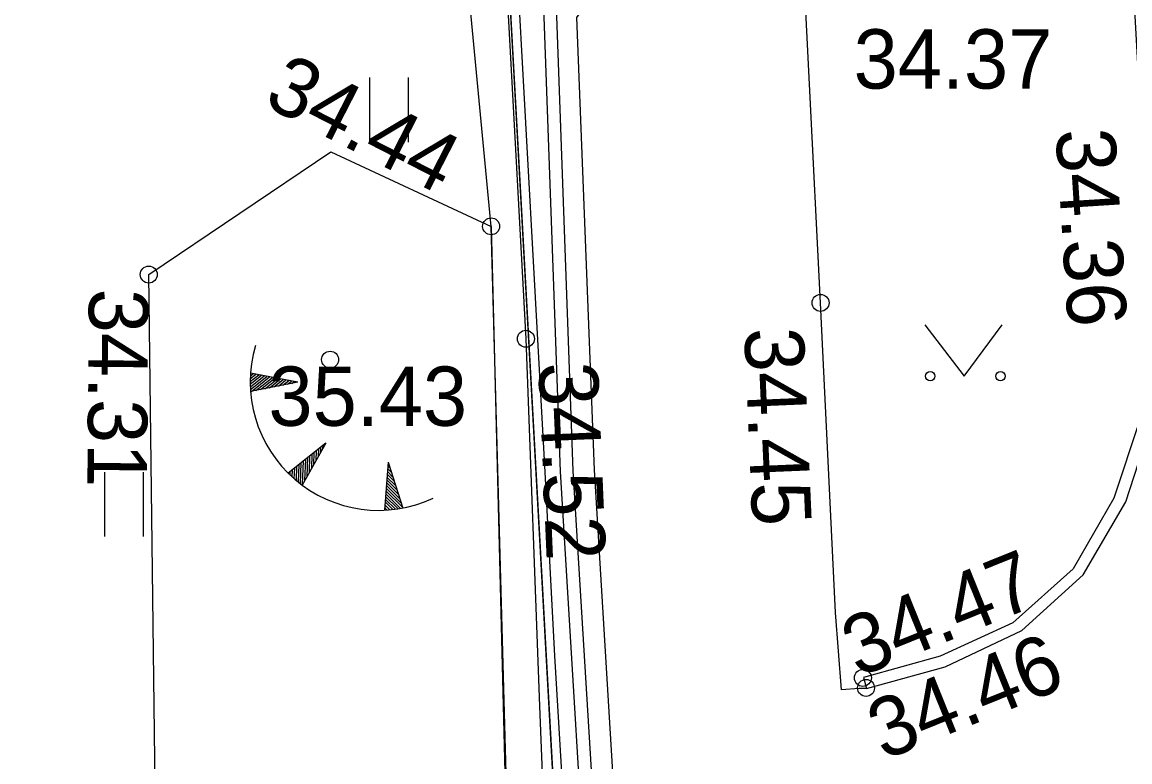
# Model space of a CAD drawing. Extents: x 641099 to 657986, y 6454078 to 6476899.
# Drawn here: x 642550.71 to 642563.77, y 6454316.02 to 6454324.75 of the extents above; entities that cross this region are included whole.
import ezdxf

# ---------------------------------------------------------------- set-up
doc = ezdxf.new("R2010")
doc.units = 0
for name, color, linetype in [('HALJASTUS', 7, 'Continuous'), ('KORGUS-EH2000', 7, 'Continuous'), ('MPKAABEL', 7, 'Continuous'), ('PIIR', 7, 'Continuous'), ('RELJEEF', 7, 'Continuous'), ('SITRASS', 7, 'Continuous'), ('TEE', 7, 'Continuous')]:
    doc.layers.add(name, color=color, linetype=linetype)

msp = doc.modelspace()

# ---------------------------------------------------------------- linework, layer by layer
at = {"layer": 'HALJASTUS'}
for p, q in [((642554.803, 6454324.091), (642554.803, 6454323.33)), ((642555.258, 6454324.091), (642555.258, 6454323.33)), ((642561.353, 6454321.175), (642561.816, 6454320.568)), ((642561.816, 6454320.568), (642562.262, 6454321.175)), ((642551.677, 6454319.437), (642551.677, 6454318.676)), ((642552.132, 6454319.437), (642552.132, 6454318.676))]:
    msp.add_line(p, q, dxfattribs=at)
for centre in [(642561.415, 6454320.568), (642562.244, 6454320.568)]:
    msp.add_circle(centre, 0.055, dxfattribs=at)
at = {"layer": 'KORGUS-EH2000'}
for centre in [(642556.237, 6454322.336), (642552.199, 6454321.767), (642560.122, 6454321.433), (642556.647, 6454321.01), (642554.338, 6454320.763), (642560.621, 6454317.008), (642560.658, 6454316.889)]:
    msp.add_circle(centre, 0.1, dxfattribs=at)
at = {"layer": 'MPKAABEL'}
for points in [[(642554.321, 6454365.443), (642554.419, 6454363.681), (642555.117, 6454351.104), (642555.384, 6454346.271), (642555.772, 6454339.282), (642556.138, 6454332.69), (642556.286, 6454330.003), (642556.36, 6454328.655), (642555.808, 6454327.405), (642556.467, 6454326.783), (642556.528, 6454325.622), (642556.87, 6454319.435), (642556.985, 6454317.27), (642557.226, 6454313.266), (642557.442, 6454309.294), (642557.895, 6454300.944), (642558.435, 6454288.645), (642558.561, 6454286.755), (642559.015, 6454278.771), (642559.123, 6454276.733)], [(642554.524, 6454365.452), (642554.619, 6454363.692), (642555.316, 6454351.115), (642555.971, 6454339.293), (642556.324, 6454332.891), (642561.547, 6454332.77), (642556.338, 6454332.701), (642556.485, 6454330.014), (642556.56, 6454328.671), (642556.758, 6454326.856), (642556.831, 6454325.574), (642557.051, 6454319.442), (642557.426, 6454313.277), (642558.094, 6454300.954), (642558.234, 6454297.833), (642563.389, 6454297.981), (642558.26, 6454297.556), (642558.635, 6454288.657), (642558.896, 6454284.726), (642559.134, 6454280.32), (642559.404, 6454276.709)], [(642554.674, 6454365.459), (642554.768, 6454363.7), (642555.466, 6454351.123), (642556.121, 6454339.301), (642556.466, 6454333.038), (642561.547, 6454332.77), (642556.496, 6454332.554), (642556.635, 6454330.022), (642556.709, 6454328.684), (642556.908, 6454326.868), (642556.981, 6454325.581), (642557.201, 6454319.45), (642557.576, 6454313.286), (642558.244, 6454300.961), (642558.377, 6454297.987), (642563.389, 6454297.981), (642558.416, 6454297.419), (642558.785, 6454288.665), (642559.046, 6454284.735), (642559.283, 6454280.33), (642559.555, 6454276.697)]]:
    msp.add_lwpolyline(points, dxfattribs=at)
at = {"layer": 'PIIR'}
for points in [[(642549.297, 6454454.438), (642547.747, 6454482.298), (642569.697, 6454483.838), (642571.257, 6454455.658), (642573.027, 6454423.708), (642574.797, 6454391.758), (642576.567, 6454359.808), (642578.337, 6454327.858), (642580.017, 6454297.578), (642558.047, 6454296.348), (642556.367, 6454326.638), (642554.607, 6454358.588), (642552.837, 6454390.538), (642551.067, 6454422.488)], [(642510.797, 6454290.558), (642508.947, 6454324.008), (642556.367, 6454326.638), (642558.047, 6454296.348), (642555.307, 6454293.028)]]:
    msp.add_lwpolyline(points, close=True, dxfattribs=at)
at = {"layer": 'RELJEEF'}
for p, q in [((642553.397, 6454320.538), (642553.464, 6454320.591)), ((642553.397, 6454320.505), (642553.496, 6454320.585)), ((642553.397, 6454320.474), (642553.528, 6454320.579)), ((642553.398, 6454320.571), (642553.432, 6454320.597)), ((642553.398, 6454320.442), (642553.56, 6454320.573)), ((642553.399, 6454320.411), (642553.593, 6454320.566)), ((642553.957, 6454320.496), (642553.4, 6454320.604)), ((642553.957, 6454320.496), (642553.401, 6454320.387)), ((642553.411, 6454320.389), (642553.625, 6454320.56)), ((642553.464, 6454320.399), (642553.657, 6454320.554)), ((642553.517, 6454320.41), (642553.689, 6454320.548)), ((642553.57, 6454320.42), (642553.722, 6454320.541)), ((642553.623, 6454320.43), (642553.754, 6454320.535)), ((642553.676, 6454320.441), (642553.786, 6454320.529)), ((642553.729, 6454320.451), (642553.818, 6454320.523)), ((642553.782, 6454320.462), (642553.851, 6454320.517)), ((642553.835, 6454320.472), (642553.883, 6454320.51)), ((642553.888, 6454320.483), (642553.915, 6454320.504)), ((642554.289, 6454319.776), (642553.844, 6454319.424)), ((642554.289, 6454319.776), (642554.009, 6454319.283)), ((642554.201, 6454319.621), (642554.204, 6454319.709)), ((642554.227, 6454319.668), (642554.23, 6454319.729)), ((642554.254, 6454319.715), (642554.255, 6454319.749)), ((642554.014, 6454319.292), (642554.024, 6454319.566)), ((642554.041, 6454319.339), (642554.05, 6454319.586)), ((642554.067, 6454319.386), (642554.075, 6454319.607)), ((642554.094, 6454319.433), (642554.101, 6454319.627)), ((642554.121, 6454319.48), (642554.127, 6454319.647)), ((642554.147, 6454319.527), (642554.152, 6454319.668)), ((642554.174, 6454319.574), (642554.178, 6454319.688)), ((642553.868, 6454319.401), (642553.869, 6454319.444)), ((642553.892, 6454319.379), (642553.895, 6454319.464)), ((642553.916, 6454319.357), (642553.921, 6454319.484)), ((642553.941, 6454319.337), (642553.947, 6454319.505)), ((642553.965, 6454319.317), (642553.972, 6454319.525)), ((642553.989, 6454319.298), (642553.998, 6454319.546)), ((642555.021, 6454319.552), (642554.979, 6454318.987)), ((642555.075, 6454319.382), (642555.013, 6454319.444)), ((642555.059, 6454319.434), (642555.015, 6454319.477)), ((642555.042, 6454319.485), (642555.018, 6454319.509)), ((642555.021, 6454319.552), (642555.194, 6454319.012)), ((642555.141, 6454319.176), (642555.003, 6454319.313)), ((642555.125, 6454319.228), (642555.006, 6454319.346)), ((642555.108, 6454319.279), (642555.008, 6454319.378)), ((642555.092, 6454319.331), (642555.01, 6454319.411)), ((642555.17, 6454319.008), (642554.993, 6454319.182)), ((642555.191, 6454319.022), (642554.996, 6454319.215)), ((642555.174, 6454319.074), (642554.998, 6454319.248)), ((642555.158, 6454319.125), (642555.001, 6454319.28)), ((642555.044, 6454318.991), (642554.983, 6454319.051)), ((642555.076, 6454318.994), (642554.986, 6454319.084)), ((642555.108, 6454318.998), (642554.988, 6454319.117)), ((642555.139, 6454319.003), (642554.991, 6454319.149)), ((642555.011, 6454318.988), (642554.981, 6454319.018))]:
    msp.add_line(p, q, dxfattribs=at)
msp.add_lwpolyline([(642556.606, 6454307.57), (642555, 6454306.665), (642552.362, 6454308.732), (642552.199, 6454321.767), (642554.348, 6454323.216), (642556.237, 6454322.336), (642556.606, 6454307.57)], dxfattribs=at)
msp.add_arc((642554.91, 6454320.499), 1.514, 163.4234, 295.1745, dxfattribs=at)
at = {"layer": 'SITRASS'}
msp.add_lwpolyline([(642554.924, 6454365.47), (642555.018, 6454363.714), (642555.716, 6454351.137), (642556.371, 6454339.315), (642556.703, 6454333.282), (642556.76, 6454332.307), (642556.885, 6454330.036), (642556.958, 6454328.704), (642558.576, 6454326.696), (642557.243, 6454324.801), (642557.451, 6454319.462), (642557.825, 6454313.3), (642558.494, 6454300.973), (642558.616, 6454298.244), (642558.676, 6454297.189), (642558.796, 6454294.181), (642560.016, 6454291.231), (642559.172, 6454286.68), (642559.296, 6454284.75), (642559.533, 6454280.342), (642559.808, 6454276.676)], dxfattribs=at)
at = {"layer": 'TEE'}
for points in [[(642557.384, 6454289.528), (642557.326, 6454289.498), (642555.418, 6454290.715), (642555.212, 6454292.692), (642557.106, 6454297.604), (642556.647, 6454307.416), (642556.237, 6454322.336), (642555.986, 6454324.976), (642555.187, 6454336.169), (642554.648, 6454351.478), (642553.852, 6454365.421)], [(642560.662, 6454316.884), (642560.576, 6454316.882), (642560.37, 6454316.866), (642560.299, 6454317.778), (642560.122, 6454321.433), (642559.86, 6454326.599), (642559.451, 6454332.483), (642559.261, 6454335.844), (642559.053, 6454339.753), (642559.437, 6454339.794), (642559.52, 6454339.761)], [(642563.598, 6454328.986), (642564.04, 6454321.008), (642563.887, 6454320.051), (642563.579, 6454319.128), (642563.102, 6454318.293), (642562.391, 6454317.658), (642561.533, 6454317.263), (642560.628, 6454317.012), (642560.662, 6454316.884), (642561.592, 6454317.14), (642562.495, 6454317.568), (642563.218, 6454318.222), (642563.721, 6454319.084), (642564.026, 6454320.019), (642564.182, 6454321.008), (642563.75, 6454328.995)], [(642556.34, 6454326.635), (642556.647, 6454321.01), (642556.809, 6454316.674), (642557.031, 6454311.034), (642557.513, 6454302.657), (642557.801, 6454295.919), (642557.785, 6454295.103), (642557.71, 6454294.001), (642557.602, 6454293.461), (642557.332, 6454293.004), (642556.9, 6454292.554), (642556.963, 6454291.671), (642557.095, 6454291.02), (642557.359, 6454289.718), (642557.33, 6454289.634)]]:
    msp.add_lwpolyline(points, dxfattribs=at)

# ---------------------------------------------------------------- texts
at = {"layer": 'KORGUS-EH2000'}
for s, p in [('34.37', (642560.512, 6454323.961)), ('35.43', (642553.611, 6454319.982))]:
    msp.add_text(s, height=0.7, dxfattribs=at).set_placement(p)
for s, rotation, p in [('34.44', 332.8823, (642553.534, 6454323.776)), ('34.36', 273.6304, (642562.893, 6454323.471)), ('34.31', 269.5173, (642551.495, 6454321.602)), ('34.45', 272.4147, (642559.221, 6454321.129)), ('34.52', 272.4147, (642556.794, 6454320.722)), ('34.47', 21.9682, (642560.563, 6454317.011)), ('34.46', 21.9682, (642560.866, 6454316.031))]:
    msp.add_text(s, height=0.7, rotation=rotation, dxfattribs=at).set_placement(p)

doc.saveas('drawing.dxf')
